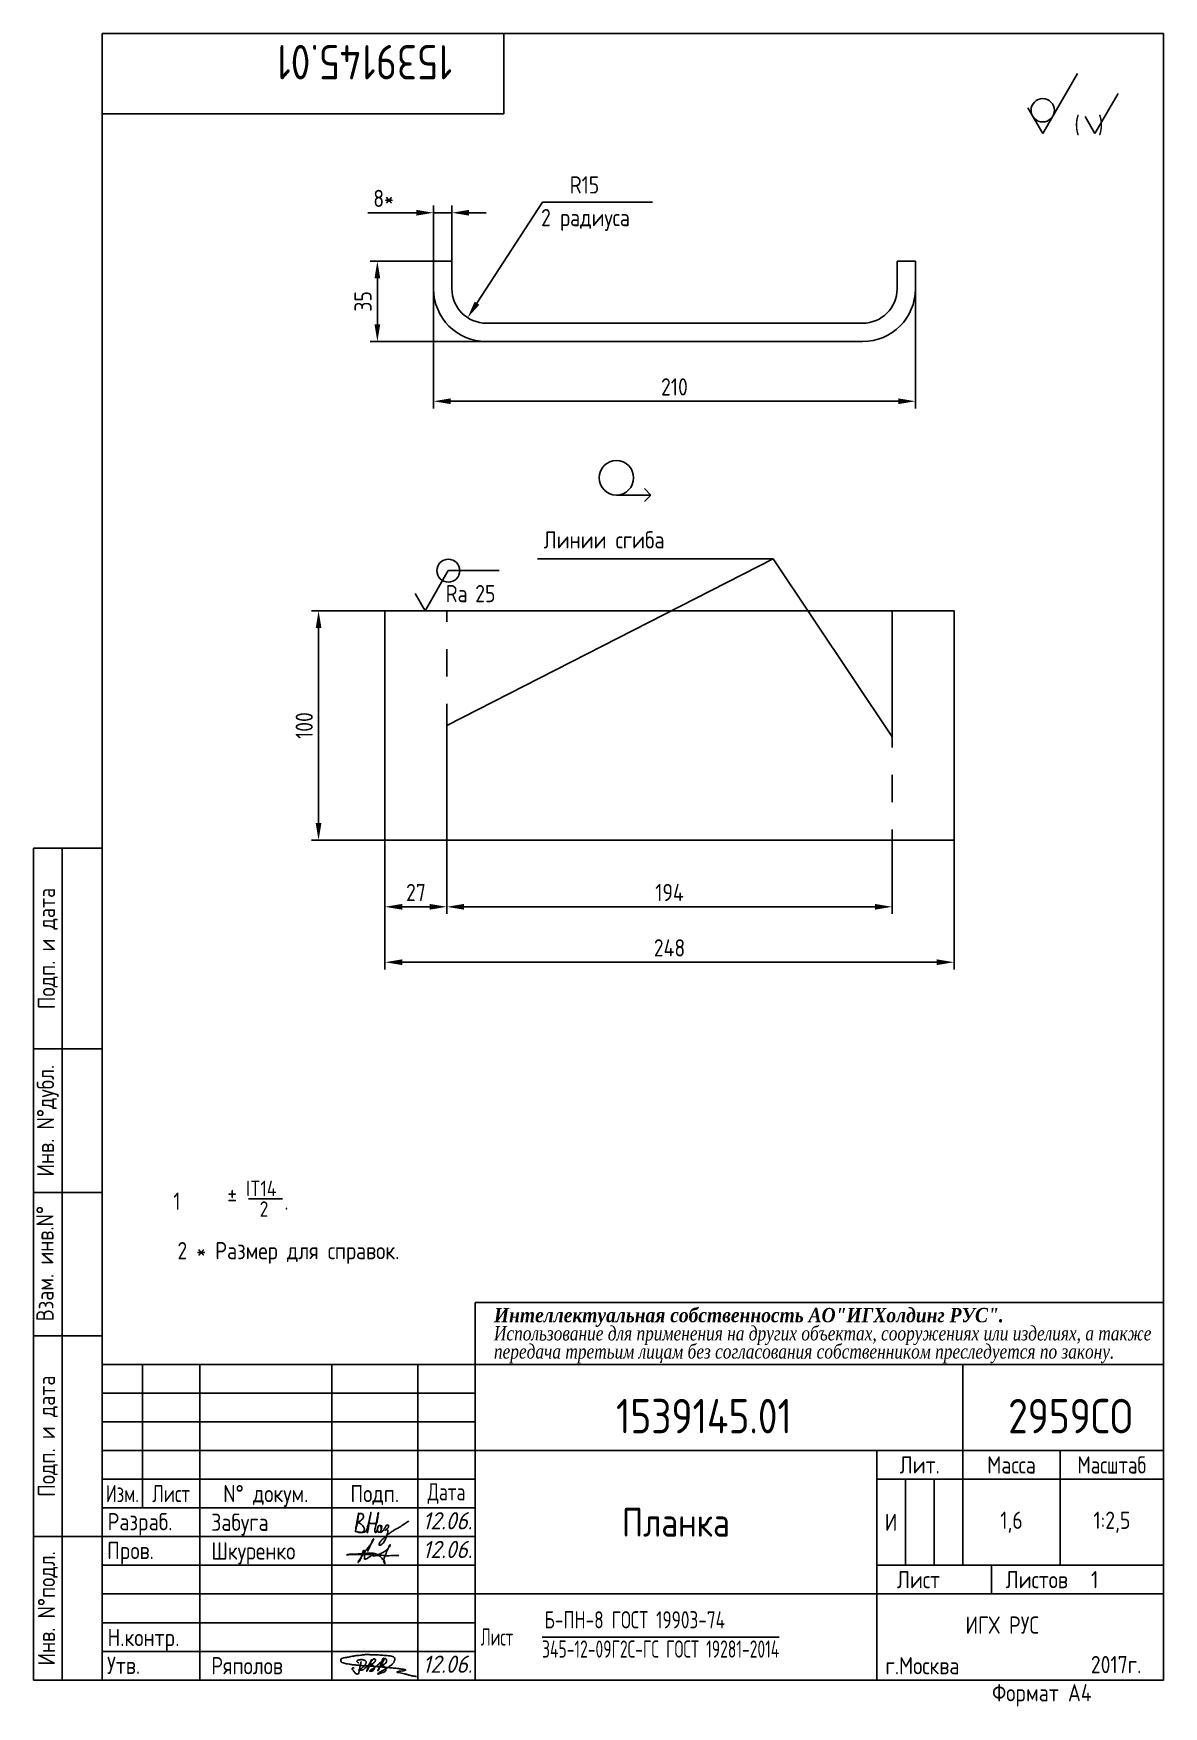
# Paper-space layout 'A4_protect' of a CAD drawing. Header units: millimetres. Extents: x 8 to 205, y 411 to 702.
# The model-space entities are those that its viewports show. They can reach past a viewport. Long polylines and large blocks are cut down to what shows.
import ezdxf
from ezdxf.enums import TextEntityAlignment as Align

# ---------------------------------------------------------------- set-up
doc = ezdxf.new("R2010")
doc.units = ezdxf.units.MM
doc.header["$LTSCALE"] = 0.3
doc.linetypes.add('PHANTOM', pattern=[63.5, 31.75, -6.35, 6.35, -6.35, 6.35, -6.35])
for name, color, linetype in [('Bord', 1, 'Continuous'), ('Cont', 6, 'Continuous'), ('DIM', 7, 'Continuous'), ('Phan', 5, 'PHANTOM'), ('Text', 3, 'Continuous'), ('Textb', 6, 'Continuous'), ('VPORTI', 7, 'Continuous')]:
    doc.layers.add(name, color=color, linetype=linetype)
doc.layers.get('VPORTI').off()
doc.styles.add('eskduhp', font='eskduhp.shx', dxfattribs={"oblique": 15})
doc.styles.add('Style1', font='romans.shx', dxfattribs={"width": 0.8})
doc.styles.add('Text1', font='', dxfattribs={"width": 0.8})
doc.styles.add('Text2', font='', dxfattribs={"width": 0.9})
doc.styles.get('Text1').set_extended_font_data('Times New Roman Cyr', italic=True, bold=True)
doc.styles.get('Text2').set_extended_font_data('Times New Roman Cyr', italic=True)
doc.dimstyles.new('Lin_4', dxfattribs={"dimscale": 4, "dimtxt": 3, "dimasz": 3, "dimexe": 1.25, "dimexo": 0, "dimgap": 1, "dimtad": 1, "dimtoh": 1, "dimdec": 0, "dimrnd": 0.0005, "dimtxsty": 'Style1', "dimcen": 2.5, "dimclrt": 3, "dimadec": 0, "dimazin": 0, "dimtfac": 1, "dimtdec": 0, "dimtmove": 0, "dimatfit": 3, "dimldrblk": 'DOT', "dimfxl": 1, "dimarcsym": 0})
doc.dimstyles.new('Rad_4', dxfattribs={"dimscale": 4, "dimtxt": 3, "dimasz": 3, "dimexe": 1.25, "dimexo": 0, "dimgap": 1.5, "dimtad": 1, "dimtoh": 1, "dimtxsty": 'Style1', "dimcen": 2.5, "dimclrt": 3, "dimadec": 0, "dimazin": 0, "dimtfac": 1, "dimtmove": 0, "dimatfit": 3, "dimfxl": 1, "dimarcsym": 0})

# ---------------------------------------------------------------- blocks, each defined once
blk = doc.blocks.new('A4')
at = {"layer": 'Bord'}
for p, q in [((20, 55), (85, 55)), ((20, 50), (85, 50)), ((20, 45), (85, 45)), ((160, 40), (160, 25)), ((165, 40), (165, 25)), ((20, 30), (85, 30)), ((20, 25), (85, 25)), ((20, 20), (85, 20)), ((20, 15), (85, 15)), ((20, 10), (85, 10))]:
    blk.add_line(p, q, dxfattribs=at)
at = {"layer": 'Cont'}
for p, q in [((205, 292), (20, 292)), ((20, 292), (20, 5)), ((90, 278), (90, 292)), ((205, 292), (205, 5)), ((20, 278), (90, 278)), ((8, 5), (8, 150)), ((8, 150), (20, 150)), ((13, 5), (13, 150)), ((8, 115), (20, 115)), ((20, 90), (8, 90)), ((20, 65), (8, 65)), ((205, 60), (20, 60)), ((20, 60), (205, 60)), ((27, 60), (27, 35)), ((37, 60), (37, 5)), ((60, 5), (60, 60)), ((75, 60), (75, 5)), ((85, 5), (85, 60)), ((170, 60), (170, 25)), ((85, 45), (205, 45)), ((155, 5), (155, 45)), ((187, 25), (187, 45)), ((20, 40), (85, 40)), ((205, 40), (155, 40)), ((85, 35), (20, 35)), ((20, 30), (8, 30)), ((155, 25), (205, 25)), ((175, 25), (175, 20)), ((205, 20), (85, 20)), ((20, 5), (8, 5)), ((205, 5), (20, 5))]:
    blk.add_line(p, q, dxfattribs=at)
at = {"layer": 'Text', "style": 'Style1', "width": 0.8}
for s, p in [('Подп. и дата', (10.5, 132.5)), ('Инв. N%%dдубл.', (10.5, 102.5)), ('Взам. инв.N%%d ', (10, 78.38)), ('Подп. и дата', (10.5, 47.5)), ('Инв. N%%dподл.', (10.5, 17.5))]:
    blk.add_text(s, height=3, rotation=90, dxfattribs=at).set_placement(p, align=Align.MIDDLE)
at = {"layer": 'Text', "style": 'Style1'}
for s, width, p in [('Лит.', 0.8, (162.5, 42.5)), ('Масса', 0.8, (178.5, 42.5)), ('Масштаб', 0.75, (196, 42.5)), ('Изм.', 0.7, (23.5, 37.5)), ('Лист', 0.7, (32, 37.5)), ('N%%d докум.', 0.8, (48.5, 37.5)), ('Подп.', 0.8, (67.5, 37.5)), ('Лист', 0.8, (162.27, 22.5)), ('Листов', 0.8, (182.9, 22.5))]:
    blk.add_text(s, height=3, dxfattribs=dict(at, width=width)).set_placement(p, align=Align.MIDDLE_CENTER)
at = {"layer": 'Text', "style": 'Style1', "width": 0.7}
blk.add_text('Дата', height=3, dxfattribs=at).set_placement((80, 37.5), align=Align.MIDDLE)
at = {"layer": 'Text', "style": 'Style1', "width": 0.8}
for s, p in [('Разpаб.', (20.92, 31.1)), ('Пpов.', (20.84, 26.08)), ('Н.контp.', (20.92, 10.92)), ('Утв.', (20.84, 6.06)), ('Фоpмат А4', (175.11, 1.29))]:
    blk.add_text(s, height=3, dxfattribs=at).set_placement(p)
for tag, p in [('И', (157.49, 32.5)), ('700', (178.5, 32.5)), ('1:20', (196, 32.5))]:
    blk.add_attdef(tag, text='', height=3, dxfattribs=at).set_placement(p, align=Align.MIDDLE)
blk.add_attdef('Сборочный_чертеж', text='', height=3, dxfattribs=at).set_placement((120, 21.3), align=Align.CENTER)
for tag, p in [('1', (171.12, 22.5)), ('2', (193, 22.5))]:
    blk.add_attdef(tag, text='', height=3, dxfattribs=at).set_placement(p, align=Align.MIDDLE_CENTER)
blk.add_attdef('ГОСТ_СОРТАМЕНТА', (98.19, 14), '', height=3, dxfattribs=at)
blk.add_attdef('ЛИСТ', text='', height=3, dxfattribs=at).set_placement((85.99, 12.5), align=Align.MIDDLE_LEFT)
at = {"layer": 'Text', "style": 'Style1', "width": 0.7}
blk.add_attdef('%%OГОСТ_ТЕХ._ТРЕБОВАНИЙ', text='', height=3, dxfattribs=at).set_placement((98.19, 8), align=Align.BOTTOM_LEFT)
at = {"layer": 'Textb', "style": 'Style1', "width": 0.8}
blk.add_attdef('1234567', (81, 290), '', height=6, rotation=180, dxfattribs=at)
blk.add_attdef('1234567', (123.4, 48), '', height=6, dxfattribs=at)
for tag, height, p in [('123ХЯ', 6, (183.62, 48)), ('НАИМЕНОВАНИЕ', 5, (120, 30))]:
    blk.add_attdef(tag, text='', height=height, dxfattribs=at).set_placement(p, align=Align.CENTER)
blk = doc.blocks.new('sherISO_12')
at = {"layer": 'Cont'}
for q in [(-15, -6.96), (-23.66, -12.96)]:
    blk.add_line((-21.06, -17.46), q, dxfattribs=at)
blk.add_circle((-21.06, -13.39), 2.03, dxfattribs=at)
at = {"layer": 'Text'}
for q in [(-7.92, -10.46), (-13.69, -14.46)]:
    blk.add_line((-11.96, -17.46), q, dxfattribs=at)
at = {"layer": 'Text', "style": 'Style1', "width": 0.8}
blk.add_text('(  )', height=3, dxfattribs=at).set_placement((-15.53, -17.46))
blk = doc.blocks.new('*D8')
at = {"layer": 'Defpoints', "color": 0, "transparency": 16777216}
for p in [(9749.85, -3428.71), (9776.85, -3428.71), (9776.85, -3457.69)]:
    blk.add_point(p, dxfattribs=at)
at = {"layer": 'DIM', "color": 0, "lineweight": -2, "transparency": 16777216}
for p, q in [((9749.85, -3428.71), (9749.85, -3460.81)), ((9776.85, -3428.71), (9776.85, -3460.81)), ((9757.35, -3457.69), (9769.35, -3457.69))]:
    blk.add_line(p, q, dxfattribs=at)
at = {"layer": 'DIM', "color": 0, "transparency": 16777216}
for points in [[(9757.35, -3456.44), (9757.35, -3458.94), (9749.85, -3457.69)], [(9769.35, -3456.44), (9769.35, -3458.94), (9776.85, -3457.69)]]:
    blk.add_solid(points, dxfattribs=at)
at = {"layer": 'DIM', "color": 3, "transparency": 16777216, "insert": (9763.35, -3451.44), "char_height": 7.5, "attachment_point": 5, "style": 'Style1'}
blk.add_mtext('27', dxfattribs=at)
blk = doc.blocks.new('_Dot')
at = {"color": 0, "linetype": 'ByBlock', "lineweight": -2}
blk.add_line((-0.5, 0), (-1, 0), dxfattribs=at)
at = {"color": 0, "linetype": 'ByBlock', "const_width": 0.5}
blk.add_lwpolyline([(-0.25, 0, 1), (0.25, 0, 1)], format="xyb", close=True, dxfattribs=at)
blk = doc.blocks.new('*D9')
at = {"layer": 'Defpoints', "color": 0, "transparency": 16777216}
for p in [(9776.85, -3428.71), (9970.85, -3428.71), (9970.85, -3457.69)]:
    blk.add_point(p, dxfattribs=at)
at = {"layer": 'DIM', "color": 0, "lineweight": -2, "transparency": 16777216}
for p, q in [((9776.85, -3428.71), (9776.85, -3460.81)), ((9970.85, -3428.71), (9970.85, -3460.81)), ((9784.35, -3457.69), (9963.35, -3457.69))]:
    blk.add_line(p, q, dxfattribs=at)
at = {"layer": 'DIM', "color": 0, "transparency": 16777216}
for points in [[(9784.35, -3456.44), (9784.35, -3458.94), (9776.85, -3457.69)], [(9963.35, -3456.44), (9963.35, -3458.94), (9970.85, -3457.69)]]:
    blk.add_solid(points, dxfattribs=at)
at = {"layer": 'DIM', "color": 3, "transparency": 16777216, "insert": (9873.85, -3451.44), "char_height": 7.5, "attachment_point": 5, "style": 'Style1'}
blk.add_mtext('194', dxfattribs=at)
blk = doc.blocks.new('*D10')
at = {"layer": 'Defpoints', "color": 0, "transparency": 16777216}
for p in [(9749.85, -3428.71), (9997.85, -3428.71), (9997.85, -3481.83)]:
    blk.add_point(p, dxfattribs=at)
at = {"layer": 'DIM', "color": 0, "lineweight": -2, "transparency": 16777216}
for p, q in [((9749.85, -3428.71), (9749.85, -3484.95)), ((9997.85, -3428.71), (9997.85, -3484.95)), ((9757.35, -3481.83), (9990.35, -3481.83))]:
    blk.add_line(p, q, dxfattribs=at)
at = {"layer": 'DIM', "color": 0, "transparency": 16777216}
for points in [[(9757.35, -3480.58), (9757.35, -3483.08), (9749.85, -3481.83)], [(9990.35, -3480.58), (9990.35, -3483.08), (9997.85, -3481.83)]]:
    blk.add_solid(points, dxfattribs=at)
at = {"layer": 'DIM', "color": 3, "transparency": 16777216, "insert": (9873.85, -3475.58), "char_height": 7.5, "attachment_point": 5, "style": 'Style1'}
blk.add_mtext('248', dxfattribs=at)
blk = doc.blocks.new('*D11')
at = {"layer": 'Defpoints', "color": 0, "transparency": 16777216}
for p in [(9749.85, -3328.71), (9720.91, -3428.71), (9749.85, -3428.71)]:
    blk.add_point(p, dxfattribs=at)
at = {"layer": 'DIM', "color": 0, "lineweight": -2, "transparency": 16777216}
for p, q in [((9749.85, -3328.71), (9717.79, -3328.71)), ((9720.91, -3336.21), (9720.91, -3421.21)), ((9749.85, -3428.71), (9717.79, -3428.71))]:
    blk.add_line(p, q, dxfattribs=at)
at = {"layer": 'DIM', "color": 0, "transparency": 16777216}
for points in [[(9719.66, -3336.21), (9722.16, -3336.21), (9720.91, -3328.71)], [(9719.66, -3421.21), (9722.16, -3421.21), (9720.91, -3428.71)]]:
    blk.add_solid(points, dxfattribs=at)
at = {"layer": 'DIM', "color": 3, "transparency": 16777216, "insert": (9714.66, -3378.71), "char_height": 7.5, "attachment_point": 5, "rotation": 90, "style": 'Style1'}
blk.add_mtext('100', dxfattribs=at)
blk = doc.blocks.new('ZNAK13')
at = {"layer": 'Cont'}
for p, q in [((23.22, 0.22), (29.24, 0.22)), ((29.24, 0.22), (28.11, 1.35)), ((29.24, 0.22), (28.11, -0.91))]:
    blk.add_line(p, q, dxfattribs=at)
blk.add_circle((23.22, 3.22), 3, dxfattribs=at)
at = {"layer": 'Textb', "style": 'Style1', "width": 0.8}
blk.add_attdef('ПОЗ.1', text='', height=6, dxfattribs=at).set_placement((18.31, 0.22), align=Align.RIGHT)
blk = doc.blocks.new('*D12')
at = {"layer": 'Defpoints', "color": 0, "transparency": 16777216}
for p in [(9779.01, -3155.25), (9771.01, -3176.38), (9779.01, -3176.38)]:
    blk.add_point(p, dxfattribs=at)
at = {"layer": 'DIM', "color": 0, "lineweight": -2, "transparency": 16777216}
for p, q in [((9763.51, -3155.25), (9742.44, -3155.25)), ((9771.01, -3176.38), (9771.01, -3152.13)), ((9779.01, -3155.25), (9771.01, -3155.25)), ((9779.01, -3176.38), (9779.01, -3152.13)), ((9786.51, -3155.25), (9794.01, -3155.25))]:
    blk.add_line(p, q, dxfattribs=at)
at = {"layer": 'DIM', "color": 0, "transparency": 16777216}
for points in [[(9763.51, -3154), (9763.51, -3156.5), (9771.01, -3155.25)], [(9786.51, -3154), (9786.51, -3156.5), (9779.01, -3155.25)]]:
    blk.add_solid(points, dxfattribs=at)
at = {"layer": 'DIM', "color": 3, "transparency": 16777216, "insert": (9749.23, -3149), "char_height": 7.5, "attachment_point": 5, "style": 'Style1'}
blk.add_mtext('8*', dxfattribs=at)
blk = doc.blocks.new('*D13')
at = {"layer": 'Defpoints', "color": 0, "transparency": 16777216}
for p in [(9771.01, -3174.76), (9981.01, -3176.38), (9981.01, -3237.39)]:
    blk.add_point(p, dxfattribs=at)
at = {"layer": 'DIM', "color": 0, "lineweight": -2, "transparency": 16777216}
for p, q in [((9771.01, -3174.76), (9771.01, -3240.52)), ((9981.01, -3176.38), (9981.01, -3240.52)), ((9778.51, -3237.39), (9973.51, -3237.39))]:
    blk.add_line(p, q, dxfattribs=at)
at = {"layer": 'DIM', "color": 0, "transparency": 16777216}
for points in [[(9778.51, -3236.14), (9778.51, -3238.64), (9771.01, -3237.39)], [(9973.51, -3236.14), (9973.51, -3238.64), (9981.01, -3237.39)]]:
    blk.add_solid(points, dxfattribs=at)
at = {"layer": 'DIM', "color": 3, "transparency": 16777216, "insert": (9876.01, -3231.14), "char_height": 7.5, "attachment_point": 5, "style": 'Style1'}
blk.add_mtext('210', dxfattribs=at)
blk = doc.blocks.new('*D14')
at = {"layer": 'Defpoints', "color": 0, "transparency": 16777216}
for p in [(9771.01, -3176.38), (9746.53, -3211.38), (9794.01, -3211.38)]:
    blk.add_point(p, dxfattribs=at)
at = {"layer": 'DIM', "color": 0, "lineweight": -2, "transparency": 16777216}
for p, q in [((9771.01, -3176.38), (9743.41, -3176.38)), ((9746.53, -3183.88), (9746.53, -3203.88)), ((9794.01, -3211.38), (9743.41, -3211.38))]:
    blk.add_line(p, q, dxfattribs=at)
at = {"layer": 'DIM', "color": 0, "transparency": 16777216}
for points in [[(9745.28, -3183.88), (9747.78, -3183.88), (9746.53, -3176.38)], [(9745.28, -3203.88), (9747.78, -3203.88), (9746.53, -3211.38)]]:
    blk.add_solid(points, dxfattribs=at)
at = {"layer": 'DIM', "color": 3, "transparency": 16777216, "insert": (9740.28, -3193.88), "char_height": 7.5, "attachment_point": 5, "rotation": 90, "style": 'Style1'}
blk.add_mtext('35', dxfattribs=at)
blk = doc.blocks.new('*D15')
at = {"layer": 'Defpoints', "color": 0, "transparency": 16777216}
for p in [(9794.01, -3188.38), (9785.86, -3200.97)]:
    blk.add_point(p, dxfattribs=at)
at = {"layer": 'DIM', "color": 0, "lineweight": -2, "transparency": 16777216}
for p, q in [((9818.47, -3150.6), (9789.94, -3194.68)), ((9844.52, -3150.6), (9818.47, -3150.6))]:
    blk.add_line(p, q, dxfattribs=at)
at = {"layer": 'DIM', "color": 0, "transparency": 16777216}
blk.add_solid([(9788.89, -3194), (9790.99, -3195.36), (9785.86, -3200.97)], dxfattribs=at)
at = {"layer": 'DIM', "color": 3, "transparency": 16777216, "insert": (9836.81, -3143.1), "char_height": 7.5, "attachment_point": 5, "style": 'Style1'}
blk.add_mtext('R15', dxfattribs=at)
blk = doc.blocks.new('A$C6CF913E7')
at = {"layer": 'Text'}
blk.add_circle((0, 0), 2, dxfattribs=at)
blk = doc.blocks.new('sherISO_07')
at = {"layer": 'Text'}
blk.add_line((4.04, 7), (12.93, 7), dxfattribs=at)
blk.add_lwpolyline([(-1.73, 3), (0, 0), (4.04, 7)], dxfattribs=at)
blk.add_blockref('A$C6CF913E7', (4.04, 7))
at = {"layer": 'Text', "style": 'Style1', "width": 0.8}
blk.add_text('Ra', height=3, dxfattribs=at).set_placement((3.58, 1.5))
blk.add_attdef('25', (8.73, 1.5), '', height=3, dxfattribs=at)

msp = doc.modelspace()

# ---------------------------------------------------------------- linework, layer by layer
at = {"layer": 'Cont'}
for p, q in [((9771.014, -3176.381), (9779.014, -3176.381)), ((9771.014, -3188.381), (9771.014, -3176.381)), ((9779.014, -3188.381), (9779.014, -3176.381)), ((9973.014, -3176.381), (9981.014, -3176.381)), ((9973.014, -3188.381), (9973.014, -3176.381)), ((9981.014, -3188.381), (9981.014, -3176.381)), ((9794.014, -3203.381), (9958.014, -3203.381)), ((9794.014, -3211.381), (9958.014, -3211.381)), ((9749.854, -3328.71), (9997.854, -3328.71)), ((9749.854, -3428.71), (9749.854, -3328.71)), ((9997.854, -3328.71), (9997.854, -3428.71)), ((9997.854, -3428.71), (9749.854, -3428.71))]:
    msp.add_line(p, q, dxfattribs=at)
for centre, radius, start, end in [((9794.014, -3188.381), 23, 180, 270), ((9794.014, -3188.381), 15, 180, 270), ((9958.014, -3188.381), 15, 270, 0), ((9958.014, -3188.381), 23, 270, 0)]:
    msp.add_arc(centre, radius, start, end, dxfattribs=at)
at = {"layer": 'DIM'}
for p, q in [((9843.902, -3150.605), (9866.445, -3150.605)), ((9919.004, -3306.01), (9776.854, -3378.71)), ((9816.329, -3306.01), (9919.004, -3306.01)), ((9919.004, -3306.01), (9970.854, -3383.683))]:
    msp.add_line(p, q, dxfattribs=at)
at = {"layer": 'Phan'}
for p, q in [((9776.854, -3428.71), (9776.854, -3328.71)), ((9970.854, -3328.71), (9970.854, -3428.71))]:
    msp.add_line(p, q, dxfattribs=at)

# ---------------------------------------------------------------- block references
at = {"layer": 'Cont', "xscale": 2.5, "yscale": 2.5, "zscale": 2.5}
msp.add_blockref('ZNAK13', (9792.679, -3278.809), dxfattribs=at)
msp.add_blockref('sherISO_07', (9767.354, -3328.71), dxfattribs=at).add_auto_attribs({'25': '25'})

# ---------------------------------------------------------------- texts
at = {"layer": 'DIM', "color": 3, "style": 'Style1', "width": 0.8}
for s, p in [('2 радиуса', (9817.888, -3161.105)), ('Линии сгиба', (9818.987, -3301.55))]:
    msp.add_text(s, height=7.5, dxfattribs=at).set_placement(p)

# ---------------------------------------------------------------- dimensions: what is measured, and where the dimension line sits
at = {"layer": 'DIM'}
dim = msp.add_radius_dim(center=(9794.014, -3188.381), mpoint=(9785.864, -3200.974), dimstyle='Rad_4', override={"dimscale": 2.5}, dxfattribs=at)
dim.commit()
dim.dimension.update_dxf_attribs({"geometry": '*D15', "text_midpoint": (9836.809, -3150.605), "dimtype": 164})
dim = msp.add_linear_dim(base=(9779.014, -3155.255), p1=(9771.014, -3176.381), p2=(9779.014, -3176.381), text='<>*', dimstyle='Lin_4', override={"dimscale": 2.5}, dxfattribs=at)
dim.commit()
dim.dimension.update_dxf_attribs({"geometry": '*D12', "text_midpoint": (9749.229, -3155.255), "dimtype": 160})
for base, p1, p2, picture, middle in [((9746.53, -3211.381), (9771.014, -3176.381), (9794.014, -3211.381), '*D14', (9740.28, -3193.881)), ((9720.914, -3428.71), (9749.854, -3328.71), (9749.854, -3428.71), '*D11', (9714.664, -3378.71))]:
    dim = msp.add_linear_dim(base=base, p1=p1, p2=p2, angle=90, dimstyle='Lin_4', override={"dimscale": 2.5}, dxfattribs=at)
    dim.commit()
    dim.dimension.update_dxf_attribs({"geometry": picture, "text_midpoint": middle})
for base, p1, p2, picture, middle in [((9981.014, -3237.392), (9771.014, -3174.761), (9981.014, -3176.381), '*D13', (9876.014, -3231.142)), ((9776.854, -3457.688), (9749.854, -3428.71), (9776.854, -3428.71), '*D8', (9763.354, -3451.438)), ((9997.854, -3481.826), (9749.854, -3428.71), (9997.854, -3428.71), '*D10', (9873.854, -3475.576)), ((9970.854, -3457.688), (9776.854, -3428.71), (9970.854, -3428.71), '*D9', (9873.854, -3451.438))]:
    dim = msp.add_linear_dim(base=base, p1=p1, p2=p2, dimstyle='Lin_4', override={"dimscale": 2.5}, dxfattribs=at)
    dim.commit()
    dim.dimension.update_dxf_attribs({"geometry": picture, "text_midpoint": middle})

psp = doc.layouts.new('A4_protect')

# ---------------------------------------------------------------- linework, layer by layer
at = {"layer": 'Cont'}
for p, q in [((204.84, 702.16), (204.84, 415.16)), ((84.84, 470.16), (84.84, 480.97)), ((204.84, 480.97), (84.84, 480.97))]:
    psp.add_line(p, q, dxfattribs=at)
at = {"layer": 'Text'}
psp.add_line((45.31, 499.05), (51.28, 499.05), dxfattribs=at)
at = {"layer": 'Text', "color": 2}
for points, knots in [([(64.56, 444.31), (64.52, 444.08), (64.44, 443.65), (64.38, 443.05), (64.29, 442.5), (64.15, 441.95), (64.1, 441.51), (63.88, 440.68), (64.08, 441.85), (64.19, 442.4), (64.32, 443.08), (64.4, 443.64), (64.5, 444.11), (64.85, 444.24), (65.08, 444.18), (65.28, 444.03), (65.38, 443.8), (65.38, 443.48), (65.19, 443.19), (64.88, 442.93), (64.68, 442.78), (64.2, 442.63), (64.45, 442.63), (64.61, 442.57), (64.85, 442.43), (65.13, 442.18), (65.44, 441.87), (65.59, 441.45), (65.41, 440.98), (64.84, 440.84), (64.43, 440.88), (63.8, 441.19), (64.58, 440.91), (64.94, 440.9), (65.33, 440.9), (65.63, 440.94), (65.83, 441.11), (66.03, 441.48), (66.11, 441.94), (66.23, 442.42), (66.38, 442.87), (66.45, 443.34), (66.57, 443.82), (66.76, 444.83), (66.53, 443.59), (66.4, 442.9), (66.28, 442.13), (66.13, 441.57), (66.08, 441.27), (66.05, 441.07), (66.02, 440.6), (66.21, 441.48), (66.26, 441.83), (66.3, 442.17), (66.3, 442.53), (66.63, 442.43), (66.86, 442.43), (67.14, 442.41), (67.35, 442.43), (67.7, 442.41), (67.76, 442.95), (67.88, 443.46), (67.92, 443.81), (68, 444.52), (67.85, 444.03), (67.83, 443.67), (67.73, 443.14), (67.61, 442.62), (67.52, 442.13), (67.4, 441.66), (67.35, 441.34), (67.34, 441.1), (67.37, 440.94), (67.55, 440.81), (67.75, 441.12), (67.83, 441.74), (67.83, 441.37), (67.83, 441.22), (67.86, 441.07), (67.95, 440.91), (68.13, 440.89), (68.31, 440.96), (68.4, 441.16), (68.46, 441.38), (68.45, 441.63), (68.44, 441.87), (68.21, 442.28), (67.82, 441.91), (67.83, 441.37), (67.85, 441.93), (68.11, 442.17), (68.64, 442.1), (68.49, 441.51), (68.4, 441.27), (68.4, 440.8), (68.59, 441.04), (68.72, 441.18), (68.91, 441.36), (69.02, 441.52), (69.11, 441.69), (69.23, 441.87), (69.32, 442.14), (69.68, 442.28), (69.76, 442), (69.73, 441.8), (69.59, 441.58), (69.43, 441.44), (68.94, 441.12), (69.49, 441.51), (69.64, 441.06), (69.56, 440.73), (69.44, 440.29), (69.24, 439.8), (68.98, 439.27), (68.67, 438.86), (67.95, 438.46), (68.24, 439.19), (68.46, 439.49), (68.88, 439.86), (69.28, 440.21), (69.79, 440.68), (70.32, 441.03), (70.94, 441.44), (71.72, 441.81), (72.45, 442.36), (73.01, 442.69), (73.26, 442.83)], [0, 0, 0, 0, 0.704246, 1.310147, 1.799764, 2.401133, 2.935532, 3.363991, 4.096503, 4.784537, 5.575952, 6.013819, 6.575352, 6.799784, 7.061815, 7.267222, 7.520135, 7.804233, 8.164277, 8.533753, 8.935575, 9.204737, 9.340357, 9.449579, 9.75346, 10.152326, 10.566296, 11.07627, 11.37984, 11.969911, 12.578922, 12.873825, 13.389389, 13.876864, 14.249143, 14.521941, 14.758727, 15.023725, 15.743866, 16.141888, 16.523389, 17.160049, 17.52203, 18.181556, 18.961236, 19.606369, 20.741936, 21.138471, 21.382851, 21.616803, 21.818529, 22.407338, 22.899023, 23.212483, 23.484649, 23.709447, 24.000519, 24.26074, 24.504992, 24.670079, 25.21387, 25.726524, 26.252986, 26.658386, 26.836677, 27.361834, 27.965697, 28.356001, 28.999129, 29.454957, 29.792458, 29.986939, 30.164853, 30.249506, 30.58203, 31.039195, 31.214983, 31.387993, 31.535916, 31.673558, 31.902314, 32.00356, 32.248589, 32.50955, 32.698251, 32.97257, 33.269722, 33.814812, 34.041054, 34.353913, 34.769616, 35.13238, 35.549334, 36.137368, 36.30948, 36.477469, 36.744389, 37.016734, 37.234315, 37.330506, 37.591569, 37.852644, 38.200429, 38.325203, 38.614461, 38.799029, 39.071413, 39.406271, 39.755675, 40.036013, 40.477723, 40.848223, 41.371651, 42.107293, 42.536445, 43.097528, 43.58638, 44.058076, 44.359962, 45.218829, 45.703811, 46.416853, 47.107262, 47.930622, 49.004558, 49.866842, 49.866842, 49.866842, 49.866842]), ([(66.11, 437.57), (66.17, 437.73), (66.29, 438.02), (66.46, 438.37), (66.63, 438.76), (66.81, 439.16), (66.88, 439.53), (67.25, 439.94), (66.99, 439.33), (66.82, 439.09), (66.51, 438.71), (66.28, 438.33), (65.97, 437.96), (65.71, 437.65), (65.46, 437.29), (65.19, 436.94), (64.97, 436.56), (64.73, 436.19), (64.52, 435.96), (64.32, 435.48), (64.75, 435.94), (64.84, 436.21), (64.98, 436.54), (65.09, 436.9), (65.21, 437.27), (65.46, 438.04), (65.6, 437.3), (65.58, 436.93), (65.55, 436.6), (65.5, 436.15), (65.88, 436.28), (66.12, 436.43), (66.36, 436.57), (66.59, 436.75), (66.84, 436.94), (67, 437.11), (67.25, 437.32), (67.1, 436.98), (67, 436.68), (67.56, 436.88), (67.9, 437.01), (68.4, 437.22), (68.88, 437.43), (69.37, 437.78), (69.75, 438.19), (69.98, 438.48), (70.08, 438.94), (69.54, 437.89), (69.41, 437.47), (69.09, 436.78), (68.95, 436.37), (68.84, 435.99), (68.93, 435.7), (69.2, 435.27), (69.02, 435.99), (68.73, 436.2), (68.4, 436.59), (68, 436.91), (67.48, 437.22), (66.77, 437.29), (65.86, 437.25), (64.78, 437.14), (63.7, 437.09), (63.07, 437.14), (62.19, 436.93), (62.9, 437.02), (63.3, 437.02), (63.93, 437.02), (64.57, 437.01), (65.18, 437.05), (65.79, 437.04), (66.5, 437.05), (67.17, 436.85), (67.83, 436.87), (68.5, 436.99), (69.37, 436.74), (70.21, 436.89), (70.96, 436.87), (71.32, 436.88), (71.53, 436.88)], [0, 0, 0, 0, 0.514592, 0.946593, 1.175375, 1.770874, 2.206668, 2.47067, 2.860875, 3.313465, 3.621694, 4.275286, 4.651146, 5.05266, 5.505374, 5.960787, 6.382047, 6.839101, 7.229852, 7.472422, 7.888014, 8.229719, 8.503222, 8.927439, 9.330906, 9.877143, 10.332813, 10.751992, 11.118329, 11.4303, 11.720298, 11.984625, 12.34335, 12.525686, 12.875971, 13.250099, 13.341267, 13.641861, 13.809901, 14.214909, 14.72298, 15.197181, 15.743716, 16.337236, 16.983584, 17.362049, 17.54791, 18.038749, 19.230688, 19.806391, 20.152685, 20.571949, 20.915971, 21.168841, 21.58113, 22.112216, 22.502033, 23.052058, 23.6492, 24.281327, 25.148684, 26.378352, 27.620019, 28.14026, 28.698851, 29.054914, 29.513452, 30.144852, 30.857986, 31.444454, 31.98052, 32.700452, 33.55307, 34.056844, 34.670718, 35.553077, 36.703554, 37.196062, 37.797992, 37.797992, 37.797992, 37.797992]), ([(64.59, 418.15), (64.54, 418.16), (64.45, 418.19), (64.35, 418.28), (64.27, 418.35), (64.2, 418.47), (64.29, 418.55), (64.4, 418.62), (64.57, 418.67), (64.78, 418.71), (65.01, 418.73), (65.23, 418.7), (65.46, 418.65), (65.66, 418.56), (65.86, 418.41), (65.87, 418.2), (65.79, 418.04), (65.69, 417.88), (65.59, 417.72), (65.44, 417.56), (65.31, 417.4), (65.16, 417.3), (65.04, 417.2), (64.91, 417.14), (64.76, 417.08), (64.65, 417.02), (64.57, 416.99), (64.53, 416.93), (64.6, 416.88), (64.68, 416.87), (64.81, 416.85), (64.96, 416.85), (65.13, 416.9), (65.34, 416.97), (65.52, 417.12), (65.68, 417.29), (65.85, 417.43), (66, 417.59), (66.15, 417.71), (66.25, 417.82), (66.34, 417.92), (66.48, 418.07), (66.6, 418.31), (66.7, 418.46), (66.76, 418.74), (66.64, 418.44), (66.61, 418.22), (66.45, 417.87), (66.37, 417.59), (66.28, 417.35), (66.16, 417.09), (66.08, 416.9), (65.87, 416.55), (66.03, 416.95), (66.12, 417.23), (66.29, 417.52), (66.42, 417.78), (66.49, 417.97), (66.6, 418.18), (66.73, 418.36), (66.81, 418.53), (66.93, 418.66), (67.07, 418.82), (67.26, 418.88), (67.43, 418.81), (67.49, 418.65), (67.44, 418.48), (67.31, 418.29), (67.12, 418.15), (66.96, 418), (66.81, 417.94), (66.72, 417.9), (66.54, 417.87), (66.76, 417.85), (66.89, 417.78), (67.06, 417.71), (67.17, 417.57), (67.26, 417.45), (67.3, 417.32), (67.3, 417.15), (67.21, 416.98), (67.04, 416.84), (66.83, 416.72), (66.64, 416.64), (66.43, 416.7), (66.54, 416.88), (66.69, 416.94), (66.86, 417.05), (67.02, 417.14), (67.15, 417.24), (67.27, 417.31), (67.36, 417.39), (67.46, 417.46), (67.56, 417.55), (67.69, 417.65), (67.87, 417.8), (68.06, 417.97), (68.24, 418.15), (68.4, 418.27), (68.53, 418.39), (68.61, 418.52), (68.73, 418.62), (68.83, 418.75), (68.89, 418.86), (68.9, 419.05), (68.75, 418.86), (68.69, 418.72), (68.6, 418.47), (68.51, 418.24), (68.41, 418), (68.34, 417.76), (68.24, 417.56), (68.14, 417.33), (68.08, 417.12), (68.02, 416.92), (67.97, 416.81), (67.8, 416.77), (68.03, 417.11), (68.16, 417.32), (68.34, 417.65), (68.47, 417.86), (68.59, 418.1), (68.75, 418.38), (68.88, 418.67), (69.02, 418.85), (69.2, 418.96), (69.36, 418.79), (69.41, 418.59), (69.41, 418.4), (69.35, 418.23), (69.24, 418.11), (69.1, 418), (68.94, 417.89), (68.79, 417.81), (68.62, 417.77), (68.52, 417.75), (68.3, 417.76), (68.48, 417.72), (68.57, 417.68), (68.68, 417.66), (68.8, 417.61), (68.93, 417.59), (69.04, 417.5), (69.11, 417.4), (69.2, 417.29), (69.24, 417.17), (69.28, 417.04), (69.3, 416.91), (69.27, 416.77), (69.16, 416.66), (69.01, 416.55), (68.82, 416.51), (68.6, 416.43), (68.38, 416.33), (68.12, 416.26), (67.98, 416.22), (67.83, 416.2), (67.93, 416.36), (68.03, 416.42), (68.23, 416.56), (68.47, 416.66), (68.75, 416.82), (68.96, 416.94), (69.12, 417.01), (69.26, 417.1), (69.4, 417.21), (69.63, 417.36), (69.89, 417.54), (70.16, 417.72), (70.38, 417.9), (70.51, 418.07), (70.64, 418.22), (70.71, 418.38), (70.78, 418.52), (70.83, 418.7), (70.87, 418.91), (70.62, 419.26), (70.09, 419.37), (69.5, 419.41), (68.98, 419.44), (68.47, 419.51), (67.98, 419.53), (67.51, 419.52), (67.08, 419.56), (66.7, 419.56), (66.38, 419.59), (66.06, 419.61), (65.72, 419.59), (65.38, 419.57), (65.02, 419.51), (64.63, 419.45), (64.27, 419.44), (63.94, 419.39), (63.59, 419.3), (63.19, 419.31), (62.79, 419.15), (62.38, 419.13), (61.99, 419.02), (61.66, 418.97), (61.44, 418.84), (61.39, 418.6), (61.43, 418.38), (61.68, 418.16), (62, 418.11), (62.41, 417.98), (62.89, 417.93), (63.35, 417.83), (63.76, 417.79), (64.13, 417.79), (64.53, 417.72), (65.09, 417.71), (65.66, 417.61), (66.33, 417.64), (66.94, 417.54), (67.55, 417.49), (68.14, 417.49), (68.73, 417.4), (69.4, 417.33), (70.05, 417.32), (70.57, 417.24), (71.02, 417.2), (71.44, 417.18), (71.83, 417.1), (72.14, 417.06), (72.42, 417.02), (72.59, 417.01), (72.83, 416.92), (72.59, 416.84), (72.42, 416.8), (72.12, 416.76), (71.79, 416.7), (71.51, 416.69), (71.06, 416.52), (71.63, 416.45), (71.95, 416.37), (72.49, 416.25), (73.02, 416.13), (73.58, 415.93), (74.06, 415.86), (74.39, 415.81), (74.52, 415.79), (74.59, 415.78)], [0, 0, 0, 0, 0.153866, 0.270441, 0.388867, 0.510533, 0.592156, 0.71333, 0.90842, 1.11344, 1.349254, 1.61246, 1.782219, 2.047249, 2.291879, 2.451528, 2.651081, 2.806158, 3.017979, 3.227348, 3.462381, 3.633009, 3.75766, 3.920516, 4.080796, 4.214529, 4.291786, 4.349969, 4.397594, 4.50822, 4.594826, 4.799244, 4.954392, 5.128468, 5.437537, 5.632649, 5.842485, 6.094987, 6.293219, 6.410959, 6.551192, 6.687808, 7.022147, 7.294342, 7.425356, 7.52079, 7.946481, 8.313051, 8.59833, 8.833695, 9.090496, 9.427695, 9.601191, 9.883219, 10.093306, 10.673943, 10.798776, 10.974628, 11.287247, 11.486184, 11.648652, 11.848902, 12.027194, 12.25348, 12.40059, 12.537783, 12.716293, 12.91523, 13.208551, 13.438489, 13.549668, 13.67779, 13.77127, 13.930001, 14.029091, 14.272112, 14.434836, 14.547084, 14.739051, 14.830983, 15.061241, 15.268922, 15.500489, 15.788979, 15.879568, 16.024283, 16.221854, 16.418714, 16.593102, 16.783247, 16.91018, 17.018213, 17.135263, 17.278205, 17.430482, 17.620087, 17.979626, 18.191789, 18.388716, 18.565718, 18.714854, 18.857929, 19.039974, 19.171375, 19.283034, 19.400085, 19.618058, 19.882245, 20.150781, 20.377854, 20.649532, 20.89723, 21.042543, 21.40016, 21.557817, 21.667145, 21.752781, 21.926256, 22.412297, 22.813145, 22.961412, 23.171289, 23.607257, 23.940428, 24.110007, 24.291214, 24.48084, 24.697609, 24.904078, 25.034245, 25.218018, 25.407651, 25.573473, 25.787447, 25.930292, 26.051316, 26.18846, 26.285312, 26.406799, 26.52425, 26.630463, 26.793722, 26.898606, 27.029313, 27.171012, 27.314101, 27.419918, 27.580557, 27.709367, 27.829268, 28.024364, 28.266961, 28.41242, 28.705761, 28.989137, 29.187748, 29.233768, 29.332802, 29.529535, 29.667094, 30.039923, 30.332117, 30.61061, 30.769982, 30.856778, 31.109923, 31.313488, 31.656425, 32.066331, 32.296628, 32.49714, 32.710276, 32.891468, 33.014834, 33.177747, 33.444503, 33.618009, 34.409008, 34.914636, 35.419802, 35.95397, 36.458179, 36.88069, 37.388403, 37.738353, 38.034261, 38.353468, 38.693154, 39.037638, 39.391136, 39.787481, 40.203773, 40.488977, 40.784975, 41.26625, 41.668005, 42.070065, 42.499388, 42.869834, 43.079573, 43.213439, 43.554591, 43.717296, 44.153724, 44.506336, 45.019111, 45.587859, 45.90191, 46.270392, 46.703958, 47.093115, 47.952647, 48.44014, 49.079253, 49.808223, 50.268654, 50.851051, 51.604831, 52.298429, 52.776925, 53.1907, 53.661988, 54.042386, 54.348524, 54.616841, 54.853814, 54.983777, 55.126096, 55.333328, 55.613101, 56.008732, 56.315809, 56.59982, 56.87931, 57.399251, 57.889617, 58.432507, 59.066698, 59.660314, 59.862668, 60.07277, 60.07277, 60.07277, 60.07277]), ([(63.72, 417.31), (63.67, 417.3), (63.58, 417.29), (63.47, 417.26), (63.34, 417.16), (63.48, 417.03), (63.55, 416.89), (63.68, 416.71), (63.8, 416.5), (63.98, 416.32), (64.12, 416.22), (64.27, 416.18), (64.43, 416.21), (64.55, 416.32), (64.62, 416.57), (64.66, 416.85), (64.73, 417.18), (64.76, 417.45), (64.8, 417.7), (64.88, 417.97), (64.91, 418.21), (64.95, 418.37), (64.97, 418.42)], [0, 0, 0, 0, 0.15847, 0.269731, 0.363591, 0.555514, 0.688037, 0.848606, 1.204359, 1.433632, 1.58673, 1.729549, 1.880686, 2.057874, 2.19169, 2.63505, 2.928153, 3.184121, 3.441863, 3.696117, 4.025873, 4.178055, 4.178055, 4.178055, 4.178055])]:
    psp.add_open_spline(points, degree=3, knots=knots, dxfattribs=at)

# ---------------------------------------------------------------- block references
ref = psp.add_blockref('A4', (-0.16, 410.16))
ref.add_attrib('123ХЯ', '2959СО', dxfattribs={"layer": 'Textb', "height": 6, "style": 'Style1', "width": 0.8}).set_placement((188.6, 458.16), align=Align.CENTER)
ref.add_attrib('1234567', '1539145.01', (109.4, 458.16), dxfattribs={"layer": 'Textb', "height": 6, "style": 'Style1', "width": 0.8})
ref.add_attrib('НАИМЕНОВАНИЕ', 'Планка', dxfattribs={"layer": 'Textb', "height": 5, "style": 'Style1', "width": 0.8}).set_placement((119.84, 440.16), align=Align.CENTER)
ref.add_attrib('ЛИСТ', 'Лист', dxfattribs={"layer": 'Text', "height": 3, "style": 'Style1', "width": 0.6}).set_placement((85.83, 422.66), align=Align.MIDDLE_LEFT)
ref.add_attrib('ГОСТ_СОРТАМЕНТА', 'Б-ПН-8 ГОСТ 19903-74', (96.94, 424.16), dxfattribs={"layer": 'Text', "height": 3, "style": 'Style1', "width": 0.7})
ref.add_attrib('%%OГОСТ_ТЕХ._ТРЕБОВАНИЙ', '%%O345-12-09Г2С-ГС ГОСТ 19281-2014', dxfattribs={"layer": 'Text', "height": 3, "style": 'Style1', "width": 0.63}).set_placement((96.5, 418.16), align=Align.BOTTOM_LEFT)
ref.add_attrib('И', 'И', dxfattribs={"layer": 'Text', "height": 3, "style": 'Style1', "width": 0.8}).set_placement((157.33, 442.66), align=Align.MIDDLE)
ref.add_attrib('700', '1,6', dxfattribs={"layer": 'Text', "height": 3, "style": 'Style1', "width": 0.8}).set_placement((178.34, 442.66), align=Align.MIDDLE)
ref.add_attrib('1:20', '1:2,5', dxfattribs={"layer": 'Text', "height": 3, "style": 'Style1', "width": 0.8}).set_placement((195.84, 442.66), align=Align.MIDDLE)
ref.add_attrib('2', '1', dxfattribs={"layer": 'Text', "height": 3, "style": 'Style1', "width": 0.8}).set_placement((192.84, 432.66), align=Align.MIDDLE_CENTER)
ref.add_attrib('1234567', '1539145.01', (80.84, 700.16), dxfattribs={"layer": 'Textb', "height": 6, "rotation": 180, "style": 'Style1', "width": 0.8})
at = {"layer": 'Cont'}
psp.add_blockref('sherISO_12', (204.84, 702.16), dxfattribs=at)

# ---------------------------------------------------------------- texts
for s, style, width, p in [('Интеллектуальная собственность АО"ИГХолдинг РУС".', 'Text1', 0.9, (88.11, 477.52)), ('Использование для применения на других объектах, сооружениях или изделиях, а также ', 'Text2', 0.8, (88.11, 474.35)), ('передача третьим лицам без согласования собственником преследуется по закону.', 'Text2', 0.8, (88.11, 471.19))]:
    psp.add_text(s, height=2.5, dxfattribs=dict(style=style, width=width)).set_placement(p)
at = {"layer": 'Text', "style": 'Style1', "width": 0.8}
for s, height, p in [('IT14', 2.7, (44.9, 499.5)), ('     1 ', 3, (24.26, 497.12)), ('±', 3, (41.63, 498.12)), ('2', 2.7, (47.26, 495.9)), ('.', 3, (51.58, 497.12)), ('    2 * Размер для справок.', 3, (26.57, 488.5)), ('ИГХ РУС', 3, (170.31, 423.24)), ('г.Москва', 3, (156.36, 416.16)), ('2017г.', 3, (192.17, 416.35))]:
    psp.add_text(s, height=height, dxfattribs=at).set_placement(p)
at = {"layer": 'Text', "color": 2, "lineweight": 25, "style": 'eskduhp', "oblique": 15, "width": 0.689611}
for p, p2 in [((75.67, 441.42), (84.34, 441.42)), ((75.67, 436.42), (84.34, 436.42)), ((75.67, 416.42), (84.34, 416.42))]:
    psp.add_text('12.06.', height=3, dxfattribs=at).set_placement(p, p2, align=Align.FIT)
at = {"layer": 'Text', "style": 'Style1', "width": 0.8}
for tag, p in [('Забуга', (38.84, 441.16)), ('Шкуренко', (38.84, 436.16)), ('Ряполов', (38.84, 416.16))]:
    psp.add_attdef(tag, p, '', height=3, dxfattribs=at)

# ---------------------------------------------------------------- viewports
at = {"layer": 'VPORTI', "view_target_point": (8596.582, -1542.114)}
psp.add_viewport(center=(104.08, 609.11), size=(166.09, 158.9709), view_center_point=(1240.669, -1767.64), view_height=397.42715, dxfattribs=at)

doc.saveas('drawing.dxf')
